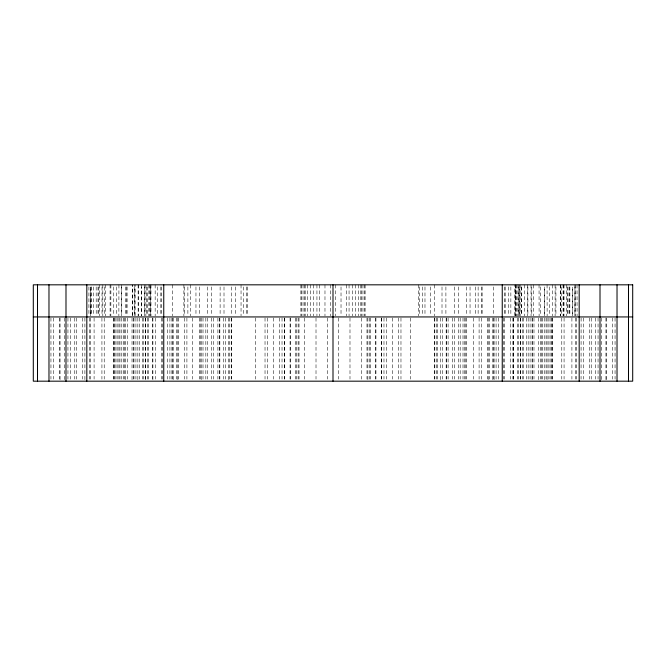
<?xml version="1.0" encoding="UTF-8"?>
<svg xmlns="http://www.w3.org/2000/svg" width="666" height="666" viewBox="0 0 666 666"><rect width="100%" height="100%" fill="white"/><g stroke="black" fill="none" stroke-linecap="round" stroke-linejoin="round"><path stroke-width="0.5" stroke-dasharray="3.33 2.5" d="M615.051 317.973L615.051 379.104M612.395 317.973L612.395 379.104M606.551 317.973L606.551 381.177M605.943 317.973L605.943 381.177M601.34 317.973L601.34 381.177M598.051 317.973L598.051 379.104M595.396 317.973L595.396 379.104M591.225 317.973L591.225 379.104M589.56 317.973L589.56 379.104M583.716 317.973L583.716 379.104M581.102 317.973L581.06 379.104M577.031 284.823L577.089 315.9M576.506 317.973L576.506 379.104M575.749 317.973L575.749 379.104M575.557 284.823L575.607 315.9M574.941 286.896L574.941 315.9M574.883 284.823L574.883 315.9M571.911 317.973L571.911 379.104M569.83 286.896L569.83 315.9M569.78 286.896L569.78 315.9M568.015 286.896L568.015 315.9M567.216 286.896L567.216 315.9M566.674 284.823L566.624 315.9M564.01 284.823L564.01 315.9M564.069 317.973L564.069 379.104M563.178 284.823L563.178 315.9M563.128 284.823L563.128 315.9M561.788 317.973L561.788 379.104M561.546 286.896L561.546 315.9M560.672 284.823L560.672 315.9M560.622 284.823L560.622 315.9M555.927 286.896L555.927 315.9M555.103 284.823L555.103 315.9M552.38 317.973L552.38 379.104M552.256 284.823L552.256 315.9M552.106 317.973L552.106 379.104M551.673 317.973L551.706 379.104M550.099 317.973L550.099 379.104M549.633 286.896L549.583 315.9M548.867 317.973L548.867 379.104M547.069 284.823L547.127 315.9M547.069 317.973L547.069 381.177M546.062 317.973L546.062 379.104M544.622 286.896L544.563 315.9L544.513 286.896M544.23 317.973L544.23 381.177M542.474 317.973L542.474 379.104M541.758 317.973L541.758 379.104M540.617 286.896L540.617 315.9M540.351 317.973L540.351 379.104M539.044 284.823L539.102 315.9M538.403 317.973L538.403 381.177M533.99 317.973L533.99 379.104M533.583 284.823L533.583 315.9M532.35 317.973L532.35 379.104M532.042 317.973L532.042 381.177M531.784 286.896L531.784 315.9M531.018 284.823L531.068 315.9M530.078 317.973L530.078 379.104M528.171 317.973L528.171 379.104M527.888 286.896L527.888 315.9M527.522 284.823L527.572 315.9M526.331 317.973L526.331 379.104M524.367 284.823L524.367 315.9M523.526 317.973L523.526 379.104M522.236 317.973L522.236 379.104M521.653 286.896L521.653 315.9M521.603 286.896L521.603 315.9M520.695 317.973L520.695 379.104M520.296 317.973L520.296 379.104M520.146 284.823L520.146 315.9M519.313 286.896L519.313 315.9L519.255 284.823M518.639 286.896L518.639 315.9M518.589 284.823L518.589 315.9M518.398 317.973L518.398 379.104M517.64 317.973L517.64 379.104M517.107 284.823L517.166 315.9M516.466 284.823L516.466 315.9M515.684 284.823L515.684 315.9M515.634 284.823L515.634 315.9M513.278 317.973L513.278 379.104M513.086 317.973L513.086 379.104M513.036 317.973L513.036 379.104M510.855 286.896L510.855 315.9M510.431 317.973L510.431 379.104M508.391 286.896L508.391 315.9M505.186 286.896L505.186 315.9M504.587 317.973L504.587 379.104M504.387 286.896L504.387 315.9M503.696 317.973L503.696 379.104M498.742 317.973L498.742 379.104M496.087 317.973L496.087 379.104M494.105 317.973L494.105 381.177M493.606 286.896L493.606 315.9M493.431 317.973L493.431 379.104M492.798 317.973L492.798 381.177M489.751 317.973L489.751 379.104M488.203 317.973L488.203 381.177M487.595 317.973L487.595 379.104M482.134 286.896L482.134 315.9M481.751 317.973L481.751 379.104M481.335 286.896L481.335 315.9M479.095 317.973L479.095 379.104M478.13 286.896L478.13 315.9M475.666 286.896L475.666 315.9M473.568 317.973L473.568 379.104M470.046 286.896L470.046 315.9M466.375 286.896L466.375 315.9M466.225 317.973L466.225 379.104M465.825 317.973L465.825 379.104M464.227 317.973L464.227 379.104M462.995 317.973L462.995 379.104M460.189 317.973L460.189 379.104M458.633 286.896L458.633 315.9M458.35 317.973L458.35 379.104M454.736 286.896L454.736 315.9M454.478 317.973L454.478 379.104M452.53 317.973L452.53 379.104M448.11 317.973L448.11 379.104M446.52 317.973L446.52 379.104M446.162 317.973L446.162 379.104M445.904 286.896L445.904 315.9M442.291 317.973L442.291 379.104M442.008 286.896L442.008 315.9M440.459 317.973L440.459 381.177M437.645 317.973L437.645 379.104M436.413 317.973L436.413 379.104M434.815 317.973L434.815 379.104M434.415 317.973L434.415 379.104M434.265 284.823L434.265 315.9M430.594 286.896L430.594 315.9M424.975 286.896L424.975 315.9M422.51 286.896L422.51 315.9M419.305 286.896L419.305 315.9M418.506 284.823L418.506 315.9M410.622 317.973L410.622 379.104M400.974 317.973L400.974 379.104M398.318 317.973L398.318 379.104M392.482 317.973L392.482 379.104M386.638 317.973L386.638 379.104M383.982 317.973L383.982 379.104M381.468 317.973L381.468 379.104M381.327 317.973L381.327 379.104M375.932 317.973L375.932 379.104M375.482 317.973L375.482 379.104M370.396 317.973L370.396 379.104M369.647 317.973L369.647 379.104M367.882 317.973L367.882 381.177M366.991 317.973L366.991 379.104M365.11 284.823L365.11 315.9M364.435 284.823L364.435 315.9M362.962 284.823L362.962 315.9M361.68 317.973L361.68 379.104M361.488 284.823L361.488 315.9M360.814 284.823L360.814 315.9M358.475 284.823L358.475 315.9M355.702 284.823L355.702 315.9M352.555 284.823L352.555 315.9M349.991 317.973L349.991 379.104M349.059 284.823L349.059 315.9M346.545 284.823L346.545 315.9M341.025 286.896L341.025 315.9M338.311 317.973L338.311 379.104M335.506 284.823L335.506 315.9M330.494 284.823L330.494 315.9M327.689 317.973L327.689 379.104M324.975 284.823L324.975 315.9M319.455 284.823L319.455 315.9M316.941 284.823L316.941 315.9M316.009 317.973L316.009 379.104M313.445 284.823L313.445 315.9M310.298 284.823L310.298 315.9M307.525 284.823L307.525 315.9M305.186 284.823L305.186 315.9M304.512 284.823L304.512 315.9M304.32 317.973L304.32 379.104M303.038 284.823L303.038 315.9M301.565 284.823L301.565 315.9M300.89 284.823L300.89 315.9M299.009 317.973L299.009 379.104M298.118 317.973L298.118 379.104M296.353 317.973L296.353 379.104M295.604 317.973L295.604 379.104M290.518 317.973L290.518 379.104M290.068 317.973L290.068 379.104M284.673 317.973L284.673 379.104M284.532 317.973L284.532 379.104M282.018 317.973L282.018 379.104M279.362 317.973L279.362 379.104M273.518 317.973L273.518 379.104M267.682 317.973L267.682 379.104M265.026 317.973L265.026 379.104M255.386 317.973L255.378 379.104M247.511 286.896L247.511 315.9M246.711 286.896L246.711 315.9M243.506 286.896L243.506 315.9M241.042 284.823L241.042 315.9M235.423 286.896L235.423 315.9M231.751 286.896L231.751 315.9M231.601 317.973L231.601 379.104M231.202 317.973L231.202 379.104M229.595 317.973L229.595 379.104M228.363 317.973L228.363 381.177M225.558 317.973L225.558 379.104M224.009 286.896L224.009 315.9M223.726 317.973L223.726 379.104M220.113 286.896L220.113 315.9M219.847 317.973L219.847 379.104M219.489 317.973L219.489 379.104M217.899 317.973L217.899 379.104M213.486 317.973L213.486 379.104M211.538 317.973L211.538 379.104M211.28 286.896L211.28 315.9M207.667 317.973L207.667 379.104M207.384 286.896L207.384 315.9M205.827 317.973L205.827 379.104M203.022 317.973L203.022 379.104M201.79 317.973L201.79 381.177M200.183 317.973L200.183 379.104M199.792 317.973L199.792 379.104M199.642 286.896L199.642 315.9M195.962 286.896L195.962 315.9M192.449 317.973L192.449 379.104M190.351 284.823L190.351 315.9M187.887 286.896L187.887 315.9M186.905 317.973L186.905 379.104M184.682 286.896L184.682 315.9M184.249 317.973L184.249 379.104M183.883 284.823L183.883 315.9M178.405 317.973L178.405 379.104M177.797 317.973L177.797 381.177M176.265 317.973L176.265 379.104M173.202 317.973L173.202 381.177M172.569 317.973L172.569 379.104M172.544 284.823L172.544 315.9M171.903 317.973L171.903 379.104M169.913 317.973L169.913 379.104M167.258 317.973L167.258 379.104M162.313 317.973L162.313 379.104M161.63 286.896L161.63 315.9M161.413 317.973L161.413 379.104M160.831 286.896L160.831 315.9M157.626 286.896L157.626 315.9M155.569 317.973L155.569 379.104M155.161 284.823L155.161 315.9M152.914 317.973L152.914 381.177M152.722 317.973L152.722 379.104M150.982 284.823L150.982 315.9M150.366 286.896L150.366 315.9M150.316 284.823L150.316 315.9M149.542 284.823L149.542 315.9M148.893 284.823L148.834 315.9M148.36 317.973L148.36 379.104M147.602 317.973L147.602 379.104M147.361 286.896L147.411 315.9M146.745 286.896L146.686 315.9M145.871 284.823L145.871 315.9M145.721 317.973L145.721 381.177M145.321 317.973L145.321 379.104M144.397 284.823L144.397 315.9M144.347 286.896L144.347 315.9M143.764 317.973L143.764 379.104M142.491 317.973L142.491 379.104M141.633 284.823L141.633 315.9L141.575 286.896M139.677 317.973L139.677 379.104M138.428 284.823L138.428 315.9M138.128 284.823L138.128 315.9M137.845 317.973L137.845 381.177M135.922 317.973L135.922 379.104M134.232 286.896L134.232 315.9M133.974 317.973L133.974 379.104M133.65 317.973L133.65 379.104M132.026 317.973L132.026 381.177M127.606 317.973L127.606 379.104M126.956 286.896L126.956 315.9M126.898 286.896L126.898 315.9M125.658 317.973L125.658 381.177M125.399 286.896L125.399 315.9M124.242 317.973L124.242 379.104M123.526 317.973L123.526 379.104M121.786 317.973L121.786 379.104M121.503 286.896L121.503 315.9M121.437 284.823L121.379 315.9M119.947 317.973L119.947 379.104M118.931 284.823L118.873 315.9M118.931 317.973L118.931 379.104M117.141 317.973L117.141 379.104M116.367 286.896L116.417 315.9M115.909 317.973L115.909 379.104M114.311 317.973L114.327 379.104M113.911 317.973L113.911 379.104M113.761 286.896L113.761 315.9M113.62 317.973L113.62 379.104M110.897 284.823L110.847 315.9M110.09 284.823L110.09 315.9M105.328 284.823L105.328 315.9M104.47 286.896L104.47 315.9M104.212 317.973L104.212 379.104M102.822 284.823L102.822 315.9M102.006 286.896L102.006 315.9M101.931 317.973L101.931 379.104M99.326 284.823L99.376 315.9M98.801 286.896L98.801 315.9M98.002 286.896L98.002 315.9M96.17 286.896L96.22 315.9M94.089 317.973L94.089 379.104M93.398 286.896L93.456 315.9M91.117 286.896L91.117 315.9M91.059 286.896L91.059 315.9M90.251 317.973L90.251 379.104M89.494 317.973L89.494 379.104M88.911 286.896L88.911 315.9M84.898 317.973L84.898 381.177M82.284 317.973L82.284 379.104M76.44 317.973L76.44 379.104M74.775 317.973L74.775 379.104M70.604 317.973L70.604 379.104M67.949 317.973L67.949 379.104M64.66 317.973L64.66 381.177M60.057 317.973L60.057 381.177M59.449 317.973L59.449 379.104M53.605 317.973L53.605 379.104M50.949 317.973L50.949 379.104M572.602 315.9L572.602 286.896L572.544 315.9M515.018 315.9L515.018 284.823L514.96 315.9M134.982 315.9L134.982 284.823L134.932 315.9M132.476 315.9L132.476 284.823L132.417 315.9M90.443 315.9L90.443 286.896L90.393 315.9"/><path stroke-width="1" d="M33.3 316.941L632.7 316.941M628.496 284.823L628.496 381.177M617.024 284.823L617.024 381.177M600.008 284.823L600.008 381.177M579.179 284.823L579.179 381.177M502.247 284.823L502.247 381.177M333 284.823L333 381.177M163.753 284.823L163.753 381.177M86.821 284.823L86.821 381.177M65.992 284.823L65.992 381.177M48.976 284.823L48.976 381.177M37.504 284.823L37.504 381.177M632.7 284.823L33.3 284.823L33.3 381.177L632.7 381.177L632.7 284.823"/></g></svg>
